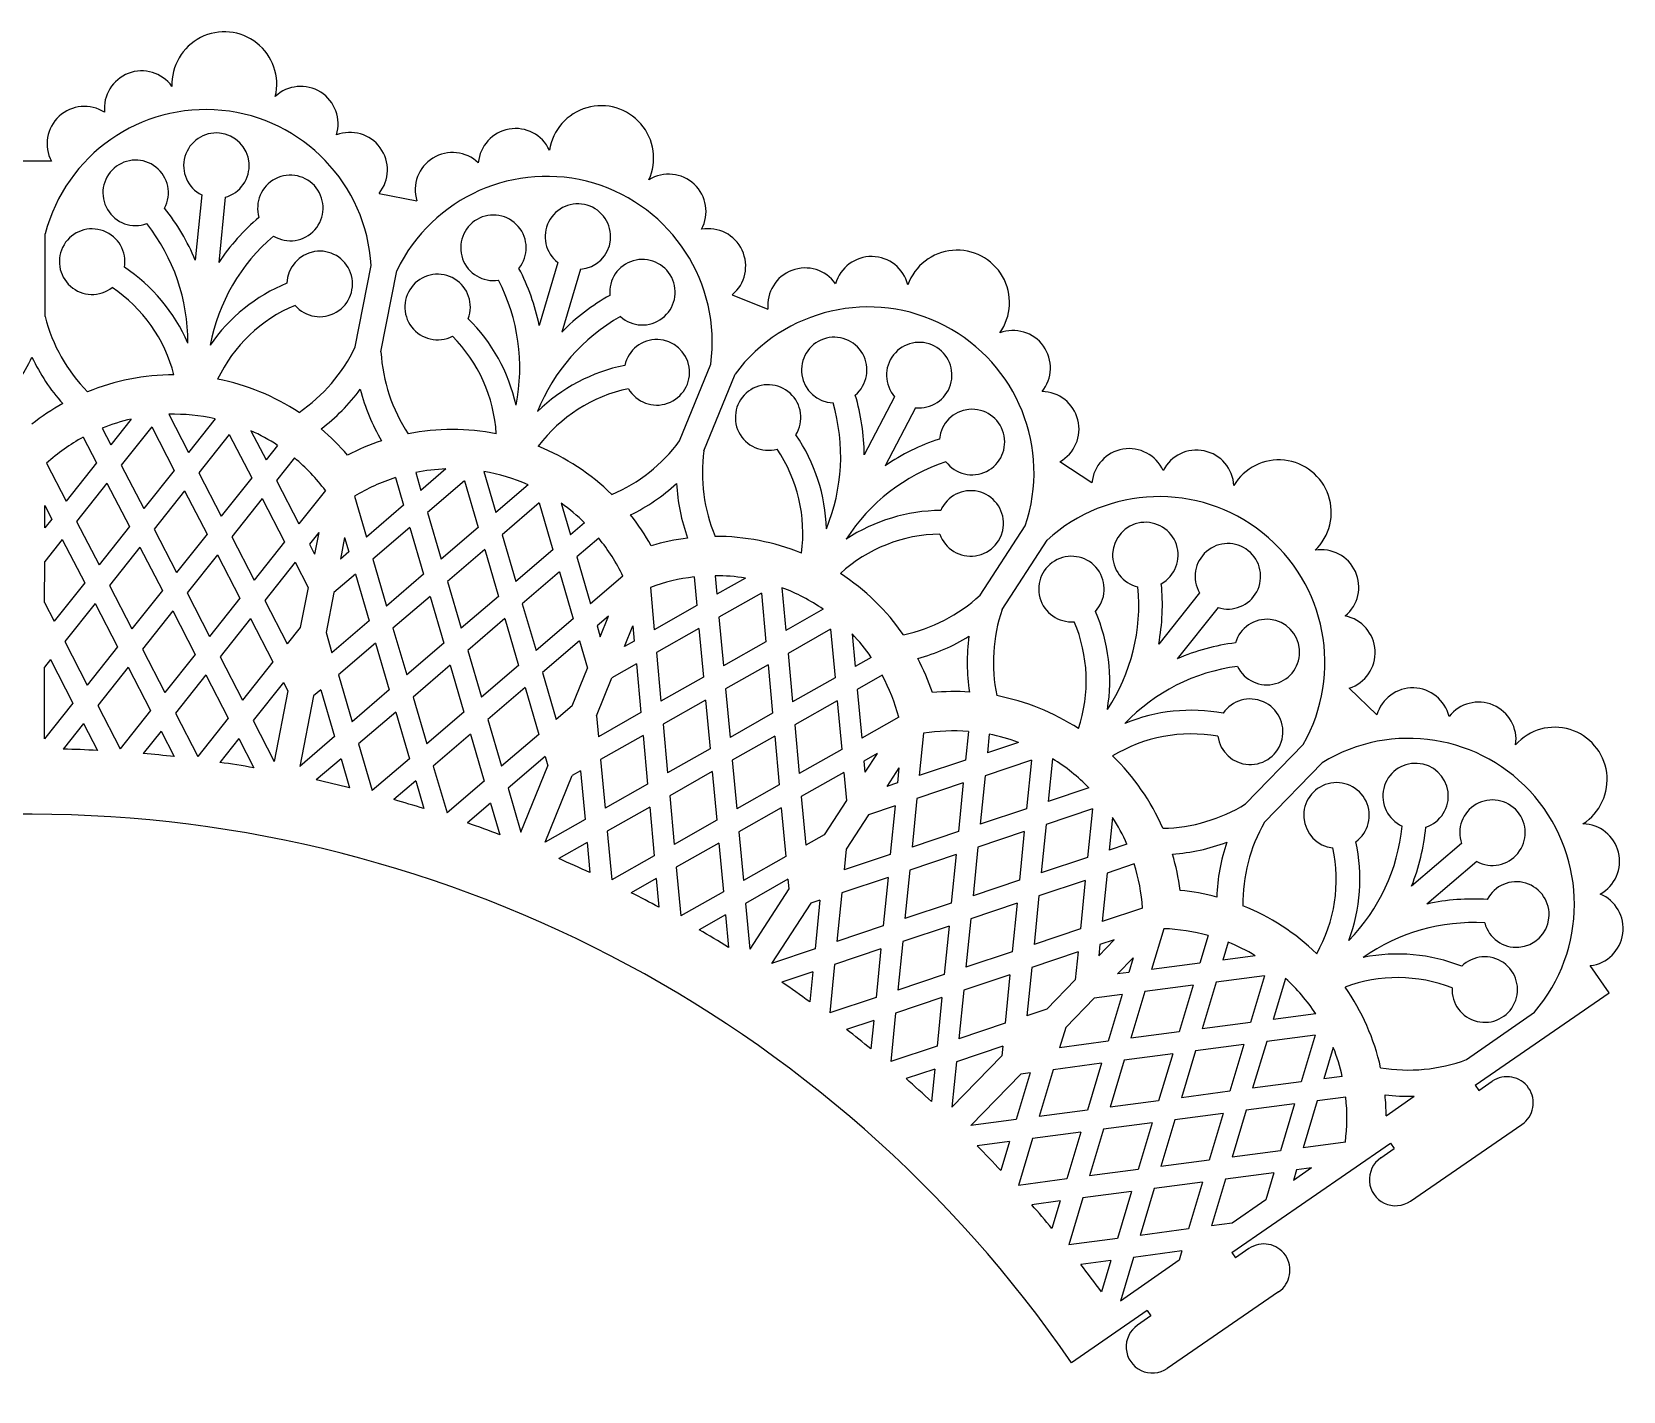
# Model space of a CAD drawing. Extents: x 15 to 259, y 44 to 148.
# Drawn here: x 137.4 to 258.9, y 44.1 to 147.8 of the extents above; entities that cross this region are included whole.
import ezdxf

# ---------------------------------------------------------------- set-up
doc = ezdxf.new("R2010")
doc.units = 0
doc.layers.get('0').update_dxf_attribs({"linetype": 'CONTINUOUS'})

msp = doc.modelspace()

# ---------------------------------------------------------------- linework, layer by layer
for p, q in [((138.895931, 137.919181), (135.961511, 137.923502)), ((150.365449, 135.347433), (149.87844, 130.366539)), ((152.156906, 135.172273), (151.669898, 130.191378)), ((163.907347, 135.473682), (166.78703, 134.909527)), ((138.411268, 126.067227), (138.420577, 132.389198)), ((177.555108, 130.196542), (176.126647, 125.400086)), ((162.087122, 123.752313), (163.302548, 129.956355)), ((164.049812, 123.367805), (165.265238, 129.571847)), ((179.280229, 129.682774), (177.851768, 124.886318)), ((190.872293, 127.736556), (193.591422, 126.633296)), ((186.848967, 116.577857), (189.22585, 122.435999)), ((188.70223, 115.825914), (191.079112, 121.684056)), ((203.262379, 119.952256), (200.944957, 115.516488)), ((204.857773, 119.118759), (202.540351, 114.68299)), ((144.985749, 118.253186), (143.423471, 116.28717)), ((147.848273, 118.615838), (149.349465, 115.707754)), ((151.385518, 118.269983), (149.349465, 115.707754)), ((141.324059, 116.866013), (142.331943, 114.913559)), ((142.77066, 117.551784), (143.423471, 116.28717)), ((146.547759, 117.64707), (144.228261, 114.728146)), ((146.547759, 117.64707), (148.257936, 114.334143)), ((152.473753, 117.067654), (150.154254, 114.14873)), ((152.473753, 117.067654), (154.18393, 113.754727)), ((154.123584, 117.359732), (155.275459, 115.128338)), ((156.16086, 116.242553), (155.275459, 115.128338)), ((138.523931, 114.878157), (140.012444, 111.994635)), ((142.331943, 114.913559), (140.012444, 111.994635)), ((144.228261, 114.728146), (145.938438, 111.415219)), ((148.257936, 114.334143), (145.938438, 111.415219)), ((157.447231, 115.289565), (156.080248, 113.569314)), ((169.012512, 114.44286), (167.103804, 112.811062)), ((171.891641, 114.252653), (172.810363, 111.111558)), ((218.324162, 113.394604), (215.865503, 114.996428)), ((143.136732, 113.354535), (140.817233, 110.435611)), ((143.136732, 113.354535), (144.846909, 110.041608)), ((150.154254, 114.14873), (151.864432, 110.835803)), ((154.18393, 113.754727), (151.864432, 110.835803)), ((156.080248, 113.569314), (157.790426, 110.256387)), ((165.153413, 113.779857), (165.770232, 111.670961)), ((166.704287, 114.177003), (167.103804, 112.811062)), ((170.430171, 113.549834), (167.596331, 111.12712)), ((170.430171, 113.549834), (171.476791, 109.971458)), ((175.297904, 113.238214), (172.810363, 111.111558)), ((149.062726, 112.775119), (146.743227, 109.856195)), ((149.062726, 112.775119), (150.772903, 109.462192)), ((154.988719, 112.195703), (152.669221, 109.276779)), ((154.988719, 112.195703), (156.698897, 108.882776)), ((159.809282, 112.796975), (157.790426, 110.256387)), ((162.02543, 112.362812), (162.936393, 109.248247)), ((176.13673, 111.850331), (173.30289, 109.427617)), ((176.13673, 111.850331), (177.18335, 108.271955)), ((177.81198, 111.82224), (178.516922, 109.412055)), ((138.387537, 109.949805), (138.390039, 111.649428)), ((138.920915, 110.621024), (138.387537, 109.949805)), ((138.390039, 111.649428), (138.920915, 110.621024)), ((165.770232, 111.670961), (162.936393, 109.248247)), ((167.596331, 111.12712), (168.642952, 107.548744)), ((140.817233, 110.435611), (142.527411, 107.122684)), ((144.846909, 110.041608), (142.527411, 107.122684)), ((146.743227, 109.856195), (148.453405, 106.543268)), ((150.772903, 109.462192), (148.453405, 106.543268)), ((159.315237, 109.60346), (158.595215, 108.697363)), ((159.315237, 109.60346), (158.988477, 107.935542)), ((166.26276, 109.987019), (163.42892, 107.564306)), ((166.26276, 109.987019), (167.30938, 106.408643)), ((171.476791, 109.971458), (168.642952, 107.548744)), ((173.30289, 109.427617), (174.34951, 105.849241)), ((179.598658, 110.336856), (178.516922, 109.412055)), ((209.786917, 104.810433), (213.237916, 110.107414)), ((139.725705, 109.061999), (138.383743, 107.373236)), ((139.725705, 109.061999), (141.435882, 105.749073)), ((145.651699, 108.482584), (143.3322, 105.56366)), ((145.651699, 108.482584), (147.361876, 105.169657)), ((152.669221, 109.276779), (154.379398, 105.963852)), ((156.698897, 108.882776), (154.379398, 105.963852)), ((158.595215, 108.697363), (158.988477, 107.935542)), ((161.277928, 109.218952), (160.951168, 107.551033)), ((161.277928, 109.218952), (161.602821, 108.108147)), ((171.969318, 108.287516), (169.135479, 105.864802)), ((171.969318, 108.287516), (173.015939, 104.70914)), ((177.18335, 108.271955), (174.34951, 105.849241)), ((180.679556, 109.155926), (179.009449, 107.728114)), ((211.462652, 103.718686), (214.913651, 109.015667)), ((138.379157, 104.258292), (138.383743, 107.373236)), ((151.577692, 107.903168), (149.258194, 104.984244)), ((151.577692, 107.903168), (153.28787, 104.590241)), ((157.503686, 107.323752), (155.184188, 104.404828)), ((157.503686, 107.323752), (158.493121, 105.407036)), ((161.602821, 108.108147), (160.951168, 107.551033)), ((163.42892, 107.564306), (164.47554, 103.985929)), ((179.009449, 107.728114), (180.056069, 104.149737)), ((141.435882, 105.749073), (139.116384, 102.830149)), ((162.095348, 106.424205), (160.455811, 105.022527)), ((162.095348, 106.424205), (163.141969, 102.845829)), ((167.30938, 106.408643), (164.47554, 103.985929)), ((169.135479, 105.864802), (170.182099, 102.286426)), ((177.675877, 106.588013), (174.842038, 104.165299)), ((177.675877, 106.588013), (178.722498, 103.009637)), ((182.522601, 106.258431), (180.056069, 104.149737)), ((187.956087, 106.203546), (188.159178, 104.015703)), ((189.554247, 106.297476), (189.68579, 104.880399)), ((191.870791, 106.118017), (189.68579, 104.880399)), ((143.3322, 105.56366), (145.042377, 102.250733)), ((147.361876, 105.169657), (145.042377, 102.250733)), ((149.258194, 104.984244), (150.968371, 101.671317)), ((153.28787, 104.590241), (150.968371, 101.671317)), ((158.493121, 105.407036), (157.894259, 102.350197)), ((160.455811, 105.022527), (159.85695, 101.965689)), ((167.801907, 104.724702), (164.968068, 102.301988)), ((167.801907, 104.724702), (168.848528, 101.146325)), ((173.015939, 104.70914), (170.182099, 102.286426)), ((184.61519, 105.409384), (184.915128, 102.178223)), ((193.092006, 104.970897), (189.847956, 103.133417)), ((193.092006, 104.970897), (193.436611, 101.258561)), ((194.660729, 105.381942), (194.963222, 102.123257)), ((226.542634, 104.991008), (223.421405, 101.078922)), ((138.379157, 104.258292), (139.116384, 102.830149)), ((142.240671, 104.190048), (139.921173, 101.271124)), ((142.240671, 104.190048), (143.950849, 100.877122)), ((148.166665, 103.610632), (145.847167, 100.691709)), ((148.166665, 103.610632), (149.876843, 100.297706)), ((155.184188, 104.404828), (156.894365, 101.091901)), ((174.842038, 104.165299), (175.888658, 100.586923)), ((188.159178, 104.015703), (184.915128, 102.178223)), ((197.810846, 103.736195), (194.963222, 102.123257)), ((227.949678, 103.868409), (224.828448, 99.956323)), ((154.092659, 103.031217), (151.773161, 100.112293)), ((154.092659, 103.031217), (155.802836, 99.71829)), ((157.894259, 102.350197), (156.894365, 101.091901)), ((163.141969, 102.845829), (160.308129, 100.423115)), ((164.968068, 102.301988), (166.014688, 98.723612)), ((173.508466, 103.025198), (170.674626, 100.602484)), ((173.508466, 103.025198), (174.555086, 99.446822)), ((178.722498, 103.009637), (175.888658, 100.586923)), ((181.428281, 103.217858), (180.548596, 102.465796)), ((180.548596, 102.465796), (180.789271, 101.642933)), ((180.789271, 101.642933), (181.428281, 103.217858)), ((182.642534, 100.89099), (183.281544, 102.465916)), ((183.281544, 102.465916), (183.388517, 101.313526)), ((188.321345, 102.268721), (185.077295, 100.431241)), ((188.321345, 102.268721), (188.66595, 98.556385)), ((189.847956, 103.133417), (190.192561, 99.421081)), ((198.369439, 102.213756), (195.125389, 100.376276)), ((198.369439, 102.213756), (198.714044, 98.50142)), ((139.921173, 101.271124), (141.63135, 97.958198)), ((143.950849, 100.877122), (141.63135, 97.958198)), ((159.85695, 101.965689), (160.308129, 100.423115)), ((163.634496, 101.161887), (160.800656, 98.739173)), ((163.634496, 101.161887), (164.681116, 97.583511)), ((168.848528, 101.146325), (166.014688, 98.723612)), ((179.215025, 101.325695), (176.381185, 98.902981)), ((179.215025, 101.325695), (179.820554, 99.255401)), ((183.388517, 101.313526), (182.642534, 100.89099)), ((193.436611, 101.258561), (190.192561, 99.421081)), ((200.00855, 101.866528), (200.240655, 99.366116)), ((138.829644, 99.897513), (138.371888, 99.321459)), ((138.829644, 99.897513), (140.539822, 96.584586)), ((145.847167, 100.691709), (147.557344, 97.378782)), ((149.876843, 100.297706), (147.557344, 97.378782)), ((151.773161, 100.112293), (153.483338, 96.799366)), ((155.802836, 99.71829), (153.483338, 96.799366)), ((170.674626, 100.602484), (171.721247, 97.024108)), ((185.077295, 100.431241), (185.4219, 96.718905)), ((195.125389, 100.376276), (195.469994, 96.66394)), ((201.478977, 100.067521), (200.240655, 99.366116)), ((138.363826, 93.846251), (138.371888, 99.321459)), ((144.755638, 99.318097), (142.43614, 96.399173)), ((144.755638, 99.318097), (146.465815, 96.005171)), ((150.681632, 98.738681), (148.362133, 95.819758)), ((150.681632, 98.738681), (152.391809, 95.425755)), ((160.800656, 98.739173), (161.847277, 95.160797)), ((169.341055, 99.462384), (166.507215, 97.03967)), ((169.341055, 99.462384), (170.387675, 95.884008)), ((174.555086, 99.446822), (171.721247, 97.024108)), ((176.381185, 98.902981), (177.427806, 95.324605)), ((178.649423, 96.368994), (179.820554, 99.255401)), ((180.502686, 95.617051), (181.673817, 98.503459)), ((183.550684, 99.566545), (181.673817, 98.503459)), ((183.550684, 99.566545), (183.895288, 95.854209)), ((188.66595, 98.556385), (185.4219, 96.718905)), ((193.598778, 99.51158), (190.354728, 97.6741)), ((193.598778, 99.51158), (193.943382, 95.799244)), ((198.714044, 98.50142), (195.469994, 96.66394)), ((202.314684, 98.702043), (200.402822, 97.619135)), ((156.607626, 98.159266), (154.288127, 95.240342)), ((156.945132, 97.505455), (155.892499, 92.132379)), ((156.607626, 98.159266), (156.945132, 97.505455)), ((159.467085, 97.599072), (158.907822, 97.120946)), ((159.467085, 97.599072), (160.513705, 94.020696)), ((164.681116, 97.583511), (161.847277, 95.160797)), ((175.047614, 97.76288), (172.213774, 95.340167)), ((175.047614, 97.76288), (176.094234, 94.184504)), ((190.354728, 97.6741), (190.699333, 93.961764)), ((200.402822, 97.619135), (200.747427, 93.906799)), ((237.968586, 97.721443), (240.07643, 95.679915)), ((140.539822, 96.584586), (138.363826, 93.846251)), ((142.43614, 96.399173), (144.146317, 93.086247)), ((146.465815, 96.005171), (144.146317, 93.086247)), ((158.907822, 97.120946), (157.85519, 91.747871)), ((166.507215, 97.03967), (167.553835, 93.461294)), ((178.649423, 96.368994), (177.427806, 95.324605)), ((188.828116, 96.809403), (185.584067, 94.971924)), ((188.828116, 96.809403), (189.172721, 93.097068)), ((198.87621, 96.754438), (195.632161, 94.916958)), ((198.87621, 96.754438), (199.220815, 93.042102)), ((141.344611, 95.025562), (139.790152, 93.069386)), ((141.344611, 95.025562), (142.406135, 92.969195)), ((148.362133, 95.819758), (150.072311, 92.506831)), ((152.391809, 95.425755), (150.072311, 92.506831)), ((154.288127, 95.240342), (155.892499, 92.132379)), ((165.173643, 95.899569), (162.339804, 93.476855)), ((165.173643, 95.899569), (166.220264, 92.321193)), ((170.387675, 95.884008), (167.553835, 93.461294)), ((172.213774, 95.340167), (173.260394, 91.76179)), ((180.502686, 95.617051), (180.651239, 94.016729)), ((183.895288, 95.854209), (180.651239, 94.016729)), ((185.584067, 94.971924), (185.928671, 91.259588)), ((193.943382, 95.799244), (190.699333, 93.961764)), ((195.632161, 94.916958), (195.976765, 91.204623)), ((203.570999, 95.506113), (200.747427, 93.906799)), ((147.270605, 94.446146), (145.906263, 92.729219)), ((147.270605, 94.446146), (148.276541, 92.497464)), ((153.196599, 93.86673), (151.756863, 92.054925)), ((153.196599, 93.86673), (154.342709, 91.646505)), ((160.513705, 94.020696), (157.85519, 91.747871)), ((170.880202, 94.200066), (168.046363, 91.777352)), ((170.880202, 94.200066), (171.926823, 90.62169)), ((176.094234, 94.184504), (173.260394, 91.76179)), ((184.057455, 94.107227), (180.813405, 92.269748)), ((184.057455, 94.107227), (184.40206, 90.394892)), ((194.105549, 94.052262), (190.8615, 92.214782)), ((194.105549, 94.052262), (194.450154, 90.339926)), ((205.463135, 94.273381), (205.141028, 91.044354)), ((208.894184, 94.415479), (208.676083, 92.22908)), ((210.480904, 94.202739), (210.339639, 92.786599)), ((212.720645, 93.584561), (210.339639, 92.786599)), ((161.006232, 92.336755), (159.107077, 90.713123)), ((161.006232, 92.336755), (161.65588, 90.115621)), ((162.339804, 93.476855), (163.386424, 89.898479)), ((176.586761, 92.500563), (173.752922, 90.077849)), ((176.586761, 92.500563), (176.793313, 91.794365)), ((189.172721, 93.097068), (185.928671, 91.259588)), ((199.220815, 93.042102), (195.976765, 91.204623)), ((201.916617, 92.73021), (200.909594, 92.159817)), ((201.916617, 92.73021), (200.988837, 91.30615)), ((215.318873, 92.329664), (214.994023, 89.073132)), ((230.058101, 88.882442), (234.456407, 93.423621)), ((166.220264, 92.321193), (163.386424, 89.898479)), ((168.046363, 91.777352), (169.092983, 88.198976)), ((174.734789, 86.72086), (176.793313, 91.794365)), ((179.286794, 91.405051), (178.646576, 91.042422)), ((179.286794, 91.405051), (179.631399, 87.692716)), ((180.813405, 92.269748), (181.15801, 88.557412)), ((189.334888, 91.350086), (186.090838, 89.512606)), ((189.334888, 91.350086), (189.679493, 87.63775)), ((190.8615, 92.214782), (191.206104, 88.502447)), ((199.382982, 91.295121), (196.138932, 89.457641)), ((199.382982, 91.295121), (199.582355, 89.147324)), ((200.909594, 92.159817), (200.988837, 91.30615)), ((203.592352, 91.638464), (202.664572, 90.214403)), ((203.592352, 91.638464), (203.477473, 90.486836)), ((208.676083, 92.22908), (205.141028, 91.044354)), ((213.700541, 92.225497), (210.165486, 91.040771)), ((213.700541, 92.225497), (213.330467, 88.515614)), ((231.494734, 87.491008), (235.89304, 92.032187)), ((166.712791, 90.637251), (165.045911, 89.212198)), ((166.712791, 90.637251), (167.328419, 88.532431)), ((171.926823, 90.62169), (169.092983, 88.198976)), ((173.752922, 90.077849), (174.734789, 86.72086)), ((176.588052, 85.968917), (178.646576, 91.042422)), ((184.40206, 90.394892), (181.15801, 88.557412)), ((194.450154, 90.339926), (191.206104, 88.502447)), ((203.477473, 90.486836), (202.664572, 90.214403)), ((208.501931, 90.483253), (204.966876, 89.298527)), ((208.501931, 90.483253), (208.131857, 86.773369)), ((210.165486, 91.040771), (209.795412, 87.330888)), ((218.09709, 90.113083), (214.994023, 89.073132)), ((172.41935, 88.937748), (170.660357, 87.433945)), ((172.41935, 88.937748), (173.120764, 86.539626)), ((186.090838, 89.512606), (186.435443, 85.800271)), ((196.138932, 89.457641), (196.483537, 85.745305)), ((199.582355, 89.147324), (197.881989, 86.53741)), ((203.303321, 88.741008), (201.258091, 88.055577)), ((203.303321, 88.741008), (202.933247, 85.031125)), ((204.966876, 89.298527), (204.596802, 85.588643)), ((179.631399, 87.692716), (176.588052, 85.968917)), ((184.564227, 88.64791), (181.320177, 86.81043)), ((184.564227, 88.64791), (184.908831, 84.935574)), ((189.679493, 87.63775), (186.435443, 85.800271)), ((194.612321, 88.592945), (191.368271, 86.755465)), ((194.612321, 88.592945), (194.956925, 84.880609)), ((201.258091, 88.055577), (199.557724, 85.445663)), ((213.330467, 88.515614), (209.795412, 87.330888)), ((218.354925, 88.512031), (214.81987, 87.327304)), ((218.354925, 88.512031), (217.984852, 84.802147)), ((219.897667, 87.858425), (219.648407, 85.359665)), ((181.320177, 86.81043), (181.664782, 83.098094)), ((191.368271, 86.755465), (191.712876, 83.043129)), ((197.881989, 86.53741), (196.483537, 85.745305)), ((208.131857, 86.773369), (204.596802, 85.588643)), ((213.156315, 86.769786), (209.62126, 85.58506)), ((213.156315, 86.769786), (212.786241, 83.059903)), ((214.81987, 87.327304), (214.449797, 83.617421)), ((179.793565, 85.945734), (177.619499, 84.714309)), ((179.793565, 85.945734), (180.007465, 83.64145)), ((189.841659, 85.890769), (186.59761, 84.053289)), ((189.841659, 85.890769), (190.186264, 82.178433)), ((199.557724, 85.445663), (199.398192, 83.846399)), ((209.62126, 85.58506), (209.251186, 81.875177)), ((220.997812, 85.8119), (219.648407, 85.359665)), ((246.540425, 85.862558), (242.73008, 82.617907)), ((184.908831, 84.935574), (181.664782, 83.098094)), ((186.59761, 84.053289), (186.942214, 80.340953)), ((194.956925, 84.880609), (191.712876, 83.043129)), ((202.933247, 85.031125), (199.398192, 83.846399)), ((204.42265, 83.842816), (204.052576, 80.132932)), ((207.957705, 85.027542), (204.42265, 83.842816)), ((207.957705, 85.027542), (207.587631, 81.317658)), ((217.984852, 84.802147), (214.449797, 83.617421)), ((221.557619, 84.31205), (219.474254, 83.613838)), ((247.707415, 84.492108), (243.89707, 81.247456)), ((185.070998, 83.188593), (183.16283, 82.107777)), ((185.070998, 83.188593), (185.273697, 81.004976)), ((195.119092, 83.133627), (191.875043, 81.296148)), ((195.119092, 83.133627), (195.1871, 82.400992)), ((202.759095, 83.285297), (199.22404, 82.100571)), ((202.759095, 83.285297), (202.389021, 79.575414)), ((212.786241, 83.059903), (209.251186, 81.875177)), ((217.810699, 83.05632), (214.275644, 81.871594)), ((217.810699, 83.05632), (217.440625, 79.346436)), ((219.474254, 83.613838), (219.104181, 79.903954)), ((190.186264, 82.178433), (186.942214, 80.340953)), ((195.1871, 82.400992), (192.198327, 77.813487)), ((197.560484, 81.543053), (196.862836, 81.309246)), ((197.560484, 81.543053), (197.190411, 77.83317)), ((199.22404, 82.100571), (198.853966, 78.390688)), ((214.275644, 81.871594), (213.90557, 78.16171)), ((190.348431, 80.431451), (188.334817, 79.290909)), ((190.348431, 80.431451), (190.579375, 77.943553)), ((191.875043, 81.296148), (192.198327, 77.813487)), ((196.862836, 81.309246), (193.874063, 76.72174)), ((207.587631, 81.317658), (204.052576, 80.132932)), ((212.612089, 81.314075), (209.077034, 80.129349)), ((212.612089, 81.314075), (212.242015, 77.604192)), ((222.18104, 80.935122), (219.104181, 79.903954)), ((202.389021, 79.575414), (198.853966, 78.390688)), ((207.413479, 79.571831), (203.878424, 78.387105)), ((207.413479, 79.571831), (207.043405, 75.861947)), ((209.077034, 80.129349), (208.70696, 76.419466)), ((217.440625, 79.346436), (213.90557, 78.16171)), ((223.803196, 79.364002), (222.870879, 76.255762)), ((197.190411, 77.83317), (193.874063, 76.72174)), ((202.214868, 77.829587), (198.679813, 76.64486)), ((202.214868, 77.829587), (201.844795, 74.119703)), ((203.878424, 78.387105), (203.50835, 74.677221)), ((218.844928, 77.305024), (220.027386, 78.525892)), ((218.930028, 78.158127), (218.844928, 77.305024)), ((220.027386, 78.525892), (218.930028, 78.158127)), ((227.19832, 78.848814), (226.567042, 76.744202)), ((228.715294, 78.337223), (228.306412, 76.974055)), ((198.679813, 76.64486), (198.30974, 72.934977)), ((212.242015, 77.604192), (208.70696, 76.419466)), ((217.266473, 77.600609), (213.731418, 76.415883)), ((217.266473, 77.600609), (217.052364, 75.454231)), ((220.281561, 75.91359), (221.464018, 77.134458)), ((221.464018, 77.134458), (221.131509, 76.025909)), ((226.567042, 76.744202), (222.870879, 76.255762)), ((230.795931, 77.303039), (228.306412, 76.974055)), ((257.81674, 74.472805), (256.369351, 76.546381)), ((197.016258, 76.087342), (194.647169, 75.293374)), ((197.016258, 76.087342), (196.78655, 73.78458)), ((207.043405, 75.861947), (203.50835, 74.677221)), ((212.067863, 75.858364), (208.532808, 74.673638)), ((212.067863, 75.858364), (211.697789, 72.148481)), ((213.731418, 76.415883), (213.361344, 72.705999)), ((214.885243, 73.216713), (217.052364, 75.454231)), ((221.131509, 76.025909), (220.281561, 75.91359)), ((231.498503, 75.781972), (227.80234, 75.293533)), ((231.498503, 75.781972), (230.427349, 72.210863)), ((233.106977, 75.575433), (232.16672, 72.440717)), ((201.844795, 74.119703), (198.30974, 72.934977)), ((206.869252, 74.11612), (203.334198, 72.931394)), ((206.869252, 74.11612), (206.499179, 70.406237)), ((208.532808, 74.673638), (208.162734, 70.963755)), ((220.627437, 74.345387), (218.488997, 74.062797)), ((220.627437, 74.345387), (219.556283, 70.774278)), ((222.366807, 74.57524), (221.295654, 71.004131)), ((226.06297, 75.06368), (222.366807, 74.57524)), ((226.06297, 75.06368), (224.991816, 71.492571)), ((227.80234, 75.293533), (226.731187, 71.722424)), ((247.565658, 67.427428), (257.81674, 74.472805)), ((203.334198, 72.931394), (202.964124, 69.22151)), ((214.885243, 73.216713), (213.361344, 72.705999)), ((216.321876, 71.82528), (218.488997, 74.062797)), ((246.917643, 69.379169), (252.101638, 72.997677)), ((201.670642, 72.373876), (199.591303, 71.677013)), ((201.670642, 72.373876), (201.452963, 70.191701)), ((211.697789, 72.148481), (208.162734, 70.963755)), ((216.321876, 71.82528), (215.86012, 70.285839)), ((230.427349, 72.210863), (226.731187, 71.722424)), ((235.411207, 72.869469), (232.16672, 72.440717)), ((219.556283, 70.774278), (215.86012, 70.285839)), ((224.991816, 71.492571), (221.295654, 71.004131)), ((229.923277, 70.530342), (226.227114, 70.041902)), ((229.923277, 70.530342), (228.852123, 66.959232)), ((231.662647, 70.760195), (230.591494, 67.189086)), ((235.35881, 71.248634), (231.662647, 70.760195)), ((235.35881, 71.248634), (234.287656, 67.677525)), ((206.499179, 70.406237), (202.964124, 69.22151)), ((207.641404, 65.737567), (211.450602, 69.670502)), ((211.523637, 70.402653), (207.988582, 69.217927)), ((211.523637, 70.402653), (211.450602, 69.670502)), ((220.791581, 69.32361), (219.720428, 65.752501)), ((224.487744, 69.812049), (220.791581, 69.32361)), ((224.487744, 69.812049), (223.41659, 66.24094)), ((226.227114, 70.041902), (225.155961, 66.470793)), ((236.748493, 70.312669), (236.027027, 67.907379)), ((206.325026, 68.660409), (204.130782, 67.925038)), ((206.325026, 68.660409), (206.077014, 66.174155)), ((207.988582, 69.217927), (207.641404, 65.737567)), ((209.078036, 64.346134), (212.887234, 68.279069)), ((213.616678, 68.375463), (212.545524, 64.804354)), ((213.616678, 68.375463), (212.887234, 68.279069)), ((215.356048, 68.605317), (214.284895, 65.034208)), ((219.052211, 69.093756), (215.356048, 68.605317)), ((219.052211, 69.093756), (217.981057, 65.522647)), ((237.43793, 68.093827), (236.027027, 67.907379)), ((228.852123, 66.959232), (225.155961, 66.470793)), ((234.287656, 67.677525), (230.591494, 67.189086)), ((247.565658, 67.427428), (247.848861, 67.015365)), ((247.848861, 67.015365), (248.880473, 67.724372)), ((223.41659, 66.24094), (219.720428, 65.752501)), ((233.783584, 65.997003), (230.087421, 65.508564)), ((233.783584, 65.997003), (232.71243, 62.425894)), ((235.522954, 66.226857), (234.451801, 62.655748)), ((237.701267, 66.514716), (235.522954, 66.226857)), ((240.787369, 65.100142), (242.918413, 66.587644)), ((212.545524, 64.804354), (209.078036, 64.346134)), ((217.981057, 65.522647), (214.284895, 65.034208)), ((222.912518, 64.560418), (219.216355, 64.071979)), ((222.912518, 64.560418), (221.841364, 60.989309)), ((224.651888, 64.790271), (223.580735, 61.219162)), ((228.348051, 65.278711), (224.651888, 64.790271)), ((228.348051, 65.278711), (227.276897, 61.707602)), ((230.087421, 65.508564), (229.016268, 61.937455)), ((242.637291, 58.579924), (251.146099, 64.427868)), ((213.780822, 63.353686), (212.709669, 59.782577)), ((217.476985, 63.842125), (213.780822, 63.353686)), ((217.476985, 63.842125), (216.405831, 60.271016)), ((219.216355, 64.071979), (218.145202, 60.50087)), ((212.041452, 63.123832), (209.564393, 62.796495)), ((212.041452, 63.123832), (211.376576, 60.907209)), ((228.994181, 54.663599), (241.120073, 62.997498)), ((232.71243, 62.425894), (229.016268, 61.937455)), ((237.668885, 63.080878), (234.451801, 62.655748)), ((240.371665, 61.876428), (241.403277, 62.585435)), ((241.120073, 62.997498), (241.403277, 62.585435)), ((221.841364, 60.989309), (218.145202, 60.50087)), ((227.276897, 61.707602), (223.580735, 61.219162)), ((232.208358, 60.745373), (228.512195, 60.256933)), ((232.208358, 60.745373), (231.588635, 58.679283)), ((235.095097, 61.126848), (233.701412, 60.154035)), ((233.947728, 60.975226), (233.701412, 60.154035)), ((235.095097, 61.126848), (233.947728, 60.975226)), ((216.405831, 60.271016), (212.709669, 59.782577)), ((223.076662, 59.538641), (222.005509, 55.967532)), ((226.772825, 60.02708), (223.076662, 59.538641)), ((226.772825, 60.02708), (225.701671, 56.455971)), ((228.512195, 60.256933), (227.441042, 56.685824)), ((215.901759, 58.590494), (213.727655, 58.303191)), ((215.901759, 58.590494), (215.2717, 56.489948)), ((217.641129, 58.820348), (216.569976, 55.249239)), ((221.337292, 59.308787), (217.641129, 58.820348)), ((221.337292, 59.308787), (220.266138, 55.737678)), ((231.588635, 58.679283), (229.034391, 56.896382)), ((225.701671, 56.455971), (222.005509, 55.967532)), ((229.034391, 56.896382), (227.441042, 56.685824)), ((220.266138, 55.737678), (216.569976, 55.249239)), ((225.197599, 54.775449), (221.501436, 54.28701)), ((225.197599, 54.775449), (224.986205, 54.070685)), ((230.308995, 54.960544), (229.277384, 54.251536)), ((219.762066, 54.057156), (217.467821, 53.753977)), ((219.762066, 54.057156), (219.04421, 51.663904)), ((221.501436, 54.28701), (220.496553, 50.936838)), ((224.986205, 54.070685), (220.496553, 50.936838)), ((228.994181, 54.663599), (229.277384, 54.251536)), ((232.574621, 51.664039), (224.065813, 45.816095)), ((222.548596, 50.233669), (216.756098, 46.252594)), ((222.831799, 49.821606), (221.800187, 49.112599)), ((222.548596, 50.233669), (222.831799, 49.821606))]:
    msp.add_line(p, q)
for centre, radius, start, end in [((152.095755, 143.795516), 4, 346.571825, 182.259451), ((145.789435, 141.963192), 2.852689, 35.94681, 186.16117), ((157.92772, 140.776368), 2.852689, 342.670105, 132.884466), ((180.865593, 138.159252), 4, 335.571825, 171.259451), ((150.669668, 129.21017), 12.654898, 3.380358, 165.450918), ((141.417646, 139.252896), 2.852689, 57.432632, 207.874005), ((151.488144, 137.581164), 2.5, 285.515834, 243.315442), ((161.691731, 137.270591), 2.852689, 320.957271, 111.398644), ((174.325514, 137.563896), 2.852689, 24.94681, 175.16117), ((169.516898, 135.737572), 2.852689, 46.432632, 196.874005), ((145.323832, 135.510969), 2.5, 332.133819, 289.907423), ((157.134716, 134.356156), 2.5, 238.923853, 196.697457), ((176.682692, 124.11399), 12.654898, 352.380358, 154.450918), ((186.014328, 134.082782), 2.852689, 331.670105, 121.884466), ((134.791911, 124.152325), 16.316244, 22.386996, 38.651247), ((165.267018, 121.172612), 16.316244, 130.180029, 146.44428), ((172.637324, 131.319059), 2.5, 321.133819, 278.907423), ((179.083392, 132.175013), 2.5, 274.515834, 232.315442), ((142.001748, 130.262147), 2.5, 350.133523, 307.880259), ((134.791911, 124.152325), 14.516244, 359.605301, 38.356201), ((189.04025, 129.92321), 2.852689, 309.957271, 100.398644), ((165.267018, 121.172612), 14.516244, 130.475075, 169.225974), ((159.377193, 128.563258), 2.5, 220.951017, 178.697753), ((184.01086, 127.931841), 2.5, 227.923853, 185.697457), ((201.49788, 127.800487), 2.852689, 13.94681, 164.16117), ((208.031399, 127.136999), 4, 324.571825, 160.259451), ((137.096216, 118.742024), 13.316244, 23.502171, 56.402793), ((168.374753, 126.800557), 2.5, 339.133523, 296.880259), ((160.131572, 122.178691), 14.516244, 348.605301, 27.356201), ((160.131572, 122.178691), 16.316244, 11.386996, 27.651247), ((196.429133, 126.925244), 2.852689, 35.432632, 185.874005), ((137.096216, 118.742024), 11.516244, 14.475401, 55.99542), ((161.958385, 116.311117), 13.316244, 112.428483, 145.329105), ((189.47821, 113.438799), 16.316244, 119.180029, 135.44428), ((161.958385, 116.311117), 11.516244, 112.835856, 154.355875), ((201.245387, 114.147923), 12.654898, 341.380358, 143.450918), ((150.669668, 129.21017), 12.654898, 194.380358, 224.537284), ((161.361206, 116.42811), 13.316244, 12.502171, 45.402793), ((189.47821, 113.438799), 14.516244, 119.475075, 158.225974), ((161.361206, 116.42811), 11.516244, 3.475401, 44.99542), ((185.106799, 121.81749), 2.5, 209.951017, 167.697753), ((198.649135, 121.992507), 2.5, 310.133819, 267.907423), ((205.140095, 121.602767), 2.5, 263.515834, 221.315442), ((212.30771, 122.153), 2.852689, 320.670105, 110.884466), ((124.162179, 129.2492), 14.654898, 317.957599, 334.657028), ((150.669668, 129.21017), 14.654898, 205.174248, 221.873677), ((150.669668, 129.21017), 12.654898, 304.293992, 334.450918), ((176.682692, 124.11399), 12.654898, 183.380358, 213.537284), ((148.222585, 104.182553), 17.438137, 89.920183, 112.144706), ((185.302749, 109.297941), 13.316244, 101.428483, 134.329105), ((148.222585, 104.182553), 17.438137, 56.68657, 78.911093), ((150.669668, 129.21017), 14.654898, 306.957599, 323.657028), ((176.682692, 124.11399), 14.654898, 194.174248, 210.873677), ((185.302749, 109.297941), 11.516244, 101.835856, 143.355875), ((193.602709, 118.370359), 2.5, 328.133523, 285.880259), ((214.484353, 117.492477), 2.852689, 298.957271, 89.398644), ((148.222585, 104.182553), 17.438137, 119.041503, 128.365415), ((184.629085, 115.406283), 14.516244, 337.605301, 16.356201), ((184.629085, 115.406283), 16.316244, 0.386996, 16.651247), ((148.222585, 104.182553), 14.438137, 102.955046, 112.185459), ((148.222585, 104.182553), 14.438137, 77.345704, 91.485572), ((209.167396, 116.497348), 2.5, 216.923853, 174.697457), ((148.222585, 104.182553), 14.438137, 118.541741, 132.201389), ((148.222585, 104.182553), 14.438137, 56.645817, 65.87623), ((148.222585, 104.182553), 17.438137, 40.465861, 49.789773), ((169.505075, 100.013127), 17.438137, 78.920183, 101.144706), ((184.738865, 109.526731), 13.316244, 1.502171, 34.402793), ((211.768892, 101.227365), 16.316244, 108.180029, 124.44428), ((169.505075, 100.013127), 17.438137, 108.041503, 117.365415), ((169.505075, 100.013127), 17.438137, 45.68657, 67.911093), ((176.682692, 124.11399), 12.654898, 293.293992, 323.450918), ((201.245387, 114.147923), 12.654898, 172.380358, 202.537284), ((184.738865, 109.526731), 11.516244, 352.475401, 33.99542), ((221.165442, 113.139727), 2.852689, 24.432632, 174.874005), ((226.308066, 113.031727), 2.852689, 2.94681, 153.16117), ((148.222585, 104.182553), 14.438137, 36.629887, 50.289535), ((169.505075, 100.013127), 14.438137, 91.955046, 101.185459), ((169.505075, 100.013127), 14.438137, 66.345704, 80.485572), ((211.768892, 101.227365), 14.516244, 108.475075, 147.225974), ((232.594947, 111.133775), 4, 313.571825, 149.259451), ((169.505075, 100.013127), 14.438137, 107.541741, 121.201389), ((176.682692, 124.11399), 14.654898, 295.957599, 312.657028), ((201.245387, 114.147923), 14.654898, 183.174248, 199.873677), ((169.505075, 100.013127), 14.438137, 45.645817, 54.87623), ((209.076527, 110.28622), 2.5, 198.951017, 156.697753), ((223.455181, 99.678177), 12.654898, 330.380358, 132.450918), ((169.505075, 100.013127), 17.438137, 29.465861, 38.789773), ((206.880033, 97.959301), 13.316244, 90.428483, 123.329105), ((206.880033, 97.959301), 11.516244, 90.835856, 132.355875), ((222.403447, 107.874022), 2.5, 299.133819, 256.907423), ((169.505075, 100.013127), 14.438137, 25.629887, 39.289535), ((189.600981, 91.859414), 17.438137, 97.041503, 106.365415), ((189.600981, 91.859414), 17.438137, 67.920183, 90.144706), ((228.700783, 106.252909), 2.5, 252.515834, 210.315442), ((235.841698, 105.425387), 2.852689, 309.670105, 99.884466), ((216.758599, 105.281327), 2.5, 317.133523, 274.880259), ((189.600981, 91.859414), 14.438137, 96.541741, 110.201389), ((189.600981, 91.859414), 14.438137, 80.955046, 90.185459), ((189.600981, 91.859414), 17.438137, 34.68657, 56.911093), ((207.384273, 104.083957), 16.316244, 349.386996, 5.651247), ((189.600981, 91.859414), 14.438137, 55.345704, 69.485572), ((201.245387, 114.147923), 12.654898, 282.293992, 312.450918), ((207.384273, 104.083957), 14.516244, 326.605301, 5.356201), ((223.455181, 99.678177), 12.654898, 161.380358, 191.537284), ((206.370165, 98.291482), 13.316244, 350.502171, 23.402793), ((206.370165, 98.291482), 11.516244, 341.475401, 22.99542), ((231.679932, 100.472846), 2.5, 205.923853, 163.697457), ((237.08908, 100.435169), 2.852689, 287.957271, 78.398644), ((189.600981, 91.859414), 14.438137, 34.645817, 43.87623), ((201.245387, 114.147923), 14.654898, 284.957599, 301.657028), ((223.455181, 99.678177), 14.654898, 172.174248, 188.873677), ((231.319981, 84.987027), 16.316244, 97.180029, 113.44428), ((189.600981, 91.859414), 17.438137, 18.465861, 27.789773), ((189.600981, 91.859414), 14.438137, 14.629887, 28.289535), ((231.319981, 84.987027), 14.516244, 97.475075, 136.225974), ((207.771867, 80.021028), 17.438137, 86.041503, 95.365415), ((242.816876, 94.887579), 2.852689, 13.432632, 163.874005), ((207.771867, 80.021028), 17.438137, 56.920183, 79.144706), ((225.897368, 82.711845), 13.316244, 79.428483, 112.329105), ((230.405592, 94.393172), 2.5, 187.951017, 145.697753), ((247.844408, 93.800304), 2.852689, 351.94681, 142.16117), ((207.771867, 80.021028), 14.438137, 85.541741, 99.201389), ((207.771867, 80.021028), 14.438137, 69.955046, 79.185459), ((225.897368, 82.711845), 11.516244, 79.835856, 121.355875), ((242.49596, 81.236452), 12.654898, 319.380358, 121.450918), ((253.653634, 90.737629), 4, 302.571825, 138.259451), ((137.213255, -8.415713), 101.51781, 87.067903, 88.545465), ((137.213255, -8.415713), 101.51781, 83.743551, 85.087725), ((207.771867, 80.021028), 14.438137, 44.345704, 58.485572), ((207.771867, 80.021028), 17.438137, 23.68657, 45.911093), ((137.213255, -8.415713), 101.51781, 80.285811, 81.763373), ((243.027391, 89.482397), 2.5, 288.133819, 245.907423), ((137.213255, -8.415713), 101.51781, 76.067903, 77.545465), ((236.991545, 88.014425), 2.5, 306.133523, 263.880259), ((137.213255, -8.415713), 101.51781, 72.743551, 74.087725), ((223.455181, 99.678177), 12.654898, 271.293992, 301.450918), ((248.899704, 86.68948), 2.5, 241.515834, 199.315442), ((137.213255, -8.415713), 96.51781, 34.500013, 147.050014), ((207.771867, 80.021028), 14.438137, 23.645817, 32.87623), ((242.49596, 81.236452), 12.654898, 150.380358, 180.537284), ((137.213255, -8.415713), 101.51781, 69.285811, 70.763373), ((227.560983, 88.62776), 14.516244, 315.605301, 354.356201), ((227.560983, 88.62776), 16.316244, 338.386996, 354.651247), ((255.751522, 84.514612), 2.852689, 298.670105, 88.884466), ((207.771867, 80.021028), 17.438137, 7.465861, 16.789773), ((223.455181, 99.678177), 14.654898, 273.957599, 290.657028), ((242.49596, 81.236452), 14.654898, 161.174248, 177.873677), ((225.46025, 83.13521), 11.516244, 330.475401, 11.99542), ((225.46025, 83.13521), 13.316244, 339.502171, 12.402793), ((137.213255, -8.415713), 101.51781, 65.067903, 66.545465), ((207.771867, 80.021028), 14.438137, 3.629887, 17.289535), ((250.721229, 80.447165), 2.5, 194.923853, 152.697457), ((137.213255, -8.415713), 101.51781, 61.743551, 63.087725), ((223.350033, 64.932978), 17.438137, 75.041503, 84.365415), ((247.413058, 65.314545), 16.316244, 86.180029, 102.44428), ((256.023807, 79.378065), 2.852689, 276.957271, 67.398644), ((223.350033, 64.932978), 17.438137, 45.920183, 68.144706), ((137.213255, -8.415713), 101.51781, 58.285811, 59.763373), ((223.350033, 64.932978), 14.438137, 74.541741, 88.201389), ((247.413058, 65.314545), 14.516244, 86.475075, 125.225974), ((223.350033, 64.932978), 14.438137, 58.955046, 68.185459), ((241.655949, 64.115848), 13.316244, 68.428483, 101.329105), ((248.310247, 74.722347), 2.5, 176.951017, 134.697753), ((223.350033, 64.932978), 14.438137, 33.345704, 47.485572), ((241.655949, 64.115848), 11.516244, 68.835856, 110.355875), ((137.213255, -8.415713), 101.51781, 54.067903, 55.545465), ((223.350033, 64.932978), 17.438137, 12.68657, 34.911093), ((137.213255, -8.415713), 101.51781, 50.743551, 52.087725), ((223.350033, 64.932978), 14.438137, 12.645817, 21.87623), ((242.49596, 81.236452), 12.654898, 260.293992, 290.450918), ((250.013286, 66.07612), 2, 304.500013, 124.500013), ((137.213255, -8.415713), 101.51781, 47.285811, 48.763373), ((223.350033, 64.932978), 14.438137, 352.629887, 6.289535), ((223.350033, 64.932978), 17.438137, 0.549253, 5.789773), ((242.49596, 81.236452), 14.654898, 262.957599, 271.651879), ((137.213255, -8.415713), 101.51781, 43.067903, 44.545465), ((241.504478, 60.228176), 2, 124.500013, 304.500013), ((137.213255, -8.415713), 101.51781, 39.743551, 41.087725), ((231.441808, 53.312291), 2, 304.500013, 124.500013), ((137.213255, -8.415713), 101.51781, 36.285811, 37.763373), ((222.933, 47.464347), 2, 124.500013, 304.500013)]:
    msp.add_arc(centre, radius, start, end)

doc.saveas('drawing.dxf')
